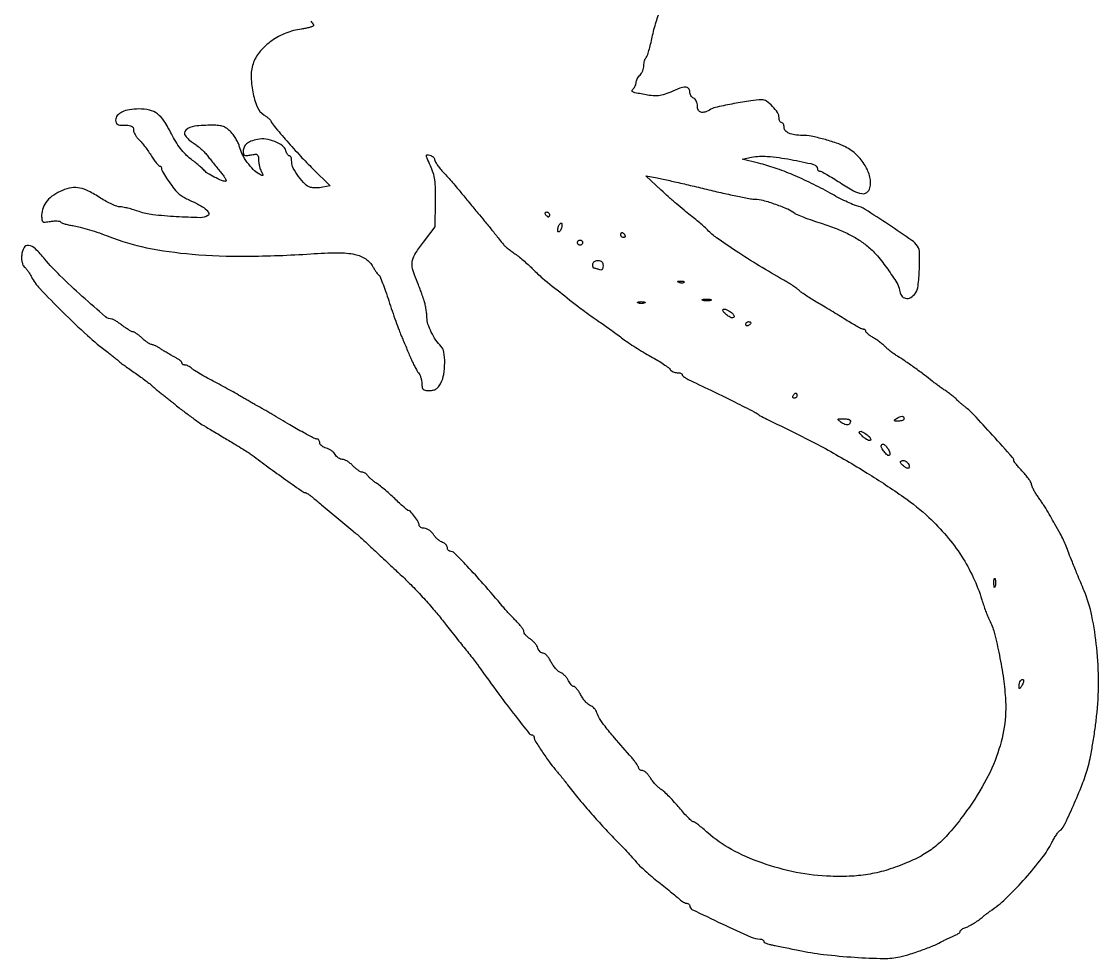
# Model space of a CAD drawing. Extents: x 0 to 438, y 0 to 735.
# Drawn here: x 16.1 to 438.2, y 0.4 to 367.6 of the extents above; entities that cross this region are included whole.
import ezdxf

# ---------------------------------------------------------------- set-up
doc = ezdxf.new("R2010")
doc.units = 0

msp = doc.modelspace()

# ---------------------------------------------------------------- linework, layer by layer
msp.add_lwpolyline([(129.550619, 367.783867, -0.013443), (130.478324, 366.434311, -0.28997), (130.483345, 365.973052, -0.173621), (130.105216, 365.671376, -0.015486), (128.924089, 365.307792, -0.018743), (127.446939, 364.961658, -0.013514), (125.777301, 364.682496, 0.059933), (119.754855, 363.09094, 0.057305), (114.182571, 360.100304, 0.060697), (109.741206, 356.139192, 0.090244), (107.063618, 351.6849, 0.08971), (106.108897, 346.506093, 0.049143), (106.721918, 340.062076, 0.049473), (108.482217, 334.204248, 0.152392), (111.095851, 331.058329, -0.015061), (112.041614, 330.404029, -0.017697), (112.89528, 329.726701, -0.016808), (113.570621, 329.110393, -0.096184), (113.845527, 328.71342, 0.071571), (115.211664, 326.518825, 0.004696), (120.087368, 320.835858, 0.007511), (125.432808, 314.904732, 0.011363), (130.2766, 309.921938), (137.0532, 303.26064), (134.175286, 302.685057, -0.025794), (132.934255, 302.502797, -0.020655), (131.585021, 302.4313, -0.021113), (130.328947, 302.469726, -0.048667), (129.398686, 302.629469, -0.131313), (127.261947, 303.876971, -0.03645), (124.715152, 306.849909, -0.036708), (122.619269, 310.177381, -0.122789), (122, 312.661029, 0.035944), (121.935518, 313.556835, 0.054403), (121.74051, 314.312927, 0.071193), (121.455234, 314.831101, 0.235566), (121.116631, 315, -0.182399), (120.740293, 315.142012, -0.059629), (120.33809, 315.591428, -0.050214), (119.973289, 316.242759, -0.038627), (119.706754, 317.013371, 0.174282), (118.388264, 318.936986, 0.061082), (115.407487, 320.576283, 0.058391), (111.837859, 321.541749, 0.089731), (108.646409, 321.44123, 0.034079), (106.019621, 320.689862, 0.086782), (104.305472, 319.708716, 0.118772), (103.341931, 318.418261, 0.101579), (103, 316.752555, 0.064245), (103.132282, 315.727289, 0.222791), (103.549617, 315.226803, 0.138433), (104.362172, 315.09383, 0.021125), (106, 315.35, -0.021191), (107.742435, 315.622297, -0.17342), (108.513848, 315.441041, -0.217403), (108.899671, 314.837046, -0.035091), (109, 313.409259, 0.034872), (109.078173, 312.289777, 0.023176), (109.315985, 311.024436, 0.023358), (109.663176, 309.811687, 0.04149), (110.075694, 308.858565, -0.008781), (110.701674, 307.637856, -0.326447), (110.650429, 307.347692, -0.315509), (110.354388, 307.30184, -0.008453), (109.116342, 307.937736, -0.080288), (106.936309, 309.600616, -0.034499), (104.600485, 312.430969, -0.034482), (102.627617, 315.63398, -0.06335), (101.559977, 318.5, 0.04823), (101.103904, 319.847097, 0.025152), (100.295367, 321.426562, 0.024764), (99.294679, 322.977729, 0.034497), (98.241586, 324.25, 0.038823), (96.687833, 325.648343, 0.073907), (95.221826, 326.463851, 0.065366), (93.462803, 326.874897, 0.024759), (90.937909, 327, 0.027846), (83.876743, 326.606444, 0.159668), (80.510458, 325.070657, 0.389451), (80.323315, 322.830727, 0.089694), (83.406234, 320.05795, -0.028085), (84.881077, 319.02775, -0.017296), (86.500369, 317.662532, -0.017328), (88.012674, 316.19694, -0.029513), (89.156234, 314.859529, 0.004554), (90.258405, 313.432105, 0.00241), (91.649762, 311.681123, 0.002398), (93.090449, 309.903423, 0.003709), (94.353592, 308.383138, -0.018805), (95.368489, 307.083763, -0.039962), (96.030174, 305.993797, -0.07282), (96.273162, 305.26138, -0.466435), (96.053932, 305, -0.104251), (94.490033, 305.32966, -0.016747), (91.66483, 306.690888, -0.01819), (88.924807, 308.255577, -0.077554), (87.5, 309.480324, 0.035036), (86.873494, 310.11871, 0.005824), (85.571339, 311.244979, 0.006365), (84.005136, 312.534251, 0.005597), (82.338602, 313.840504, -0.03822), (80.332632, 315.635687, -0.028075), (78.390426, 317.903294, -0.025788), (76.550283, 320.589817, -0.020839), (74.851397, 323.646225, 0.027998), (72.002081, 328.603941, 0.085271), (69.370136, 331.441982, 0.106011), (66.291771, 332.897592, 0.058232), (62.132029, 333.374413, 0.038731), (58.372698, 333.074435, 0.073331), (55.478778, 332.168286, 0.104993), (53.656695, 330.756868, 0.177455), (53, 328.964816, 0.091502), (53.180501, 327.986746, 0.175332), (53.695334, 327.390344, 0.105632), (54.68809, 327.082105, 0.022645), (56.5, 327, -0.023168), (58.266753, 326.918093, -0.098434), (59.275748, 326.618213, -0.167484), (59.808121, 326.051065, -0.105866), (60, 325.154988, 0.08514), (60.143724, 324.317062, 0.040644), (60.59178, 323.316394, 0.038742), (61.243687, 322.32067, 0.044557), (62.014571, 321.486814, -0.033294), (62.973803, 320.494939, -0.011176), (64.240894, 318.927257, -0.011063), (65.569508, 317.125092, -0.012432), (66.764571, 315.333614, 0.011536), (67.867108, 313.674401, 0.016996), (68.91678, 312.275, 0.012328), (69.836386, 311.188068, 0.213549), (70.25, 311.001788, -0.137434), (70.53601, 310.920924, -0.09992), (70.779687, 310.694881, -0.085901), (70.943744, 310.357295, -0.070361), (71, 309.959507, 0.135579), (71.315336, 308.817962, 0.011295), (72.966192, 306.194254, 0.015732), (74.967774, 303.364739, 0.018578), (77.040292, 300.824175, 0.057204), (77.934621, 300.01561, 0.016956), (79.472794, 298.992643, 0.016775), (81.292731, 297.952, 0.017354), (83.158185, 297.048176, -0.02343), (86.435781, 295.410706, -0.057974), (88.608854, 293.839583, -0.124098), (89.466726, 292.536027, -0.351583), (89.126839, 291.578391, -0.144876), (86.123974, 290.76081, -0.00891), (76.767665, 291.132887, -0.01317), (67.542828, 291.908709, -0.05751), (62.212487, 293.129449, 0.011951), (60.023401, 293.845489, 0.012214), (57.818358, 294.450526, 0.012047), (55.880866, 294.882312, 0.048834), (54.678765, 295, -0.087801), (53.478366, 295.21243, -0.018957), (51.518671, 296.013884, -0.019229), (49.291051, 297.130279, -0.017328), (47.075249, 298.45152, 0.023257), (42.39215, 301.169243, 0.070755), (38.929244, 302.386596, 0.089933), (35.751734, 302.441854, 0.054709), (32.122548, 301.432357, 0.05269), (28.739473, 299.645674, 0.070718), (26.164421, 297.330169, 0.079735), (24.556486, 294.63604, 0.095022), (24, 291.734299, 0.025504), (24.092359, 289.924823, 0.218184), (24.493382, 289.242936, 0.178214), (25.324167, 289.024766, 0.016241), (27.481677, 289.303314, -0.023555), (28.852035, 289.459901, -0.032568), (30.089256, 289.461831, -0.034018), (31.062334, 289.333066, -0.207308), (31.46938, 289.049544, 0.170417), (31.908498, 288.694715, 0.016702), (33.225686, 288.27476, 0.019617), (34.876733, 287.877698, 0.014303), (36.737703, 287.561743, -0.030361), (39.160756, 287.069873, -0.009621), (42.70674, 286.04937, -0.009566), (46.624964, 284.75703, -0.010497), (50.370347, 283.352733, 0.045725), (65.049042, 278.999162, 0.027898), (82.960405, 276.45391, 0.023546), (104.292679, 275.636676, 0.014399), (129.466854, 276.583397, -0.013629), (140.215173, 277.004176, -0.054414), (146.766337, 276.367711, -0.095465), (150.988702, 274.602781, -0.120737), (153.845867, 271.5, 0.012436), (154.530651, 270.327959, 0.015994), (155.220389, 269.288007, 0.013837), (155.840918, 268.463703, 0.118887), (156.202266, 268.182578, -0.193738), (156.566674, 267.801888, -0.003443), (157.621323, 265.114141, -0.008076), (158.791771, 261.91656, -0.005231), (160.046937, 258.182578, 0.003565), (161.37682, 254.182216, 0.003481), (162.773985, 250.169257, 0.00343), (164.049482, 246.662611, 0.013039), (164.917766, 244.5, -0.001293), (165.713666, 242.644932, -0.000695), (166.686173, 240.353125, -0.000692), (167.671224, 238.013724, -0.001086), (168.510723, 236, 0.01112), (169.320886, 234.161414, 0.011075), (170.213057, 232.35812, 0.010975), (171.061392, 230.818212, 0.042035), (171.687627, 229.921259, -0.065074), (172.191037, 229.124624, -0.033535), (172.61449, 228.021591, -0.032659), (172.903612, 226.809794, -0.042254), (173, 225.671259, 0.040518), (173.117306, 224.22606, 0.170896), (173.528363, 223.474527, 0.153326), (174.350035, 223.100187, 0.030811), (175.97432, 223, 0.050655), (177.498933, 223.154855, 0.094752), (178.64116, 223.626222, 0.088588), (179.57769, 224.511084, 0.03997), (180.47432, 225.95034, 0.078974), (181.586681, 229.311184, 0.038794), (181.967779, 233.812775, 0.037013), (181.682167, 238.063878, 0.162488), (180.573342, 240.283801, -0.047728), (178.514, 242.778887, -0.034335), (176.699335, 245.904717, -0.035008), (175.411805, 249.060664, -0.079206), (175.003738, 251.600777, 0.026791), (174.92523, 253.032632, 0.014308), (174.683133, 254.789222, 0.014206), (174.332618, 256.573425, 0.021475), (173.917566, 258.100777, 0.004277), (173.171376, 260.376558, 0.007688), (172.514663, 262.228543, 0.005384), (171.660832, 264.450256, 0.001145), (170.124512, 268.297053, -0.054639), (169.229927, 271.491012, -0.10771), (169.362776, 274.110472, -0.078466), (170.641047, 276.958512, -0.019344), (173.61668, 281.151634), (178.233359, 287.151355), (178.36668, 296.825678, 0.008956), (178.344981, 302.076528, 0.02934), (178.06527, 305.534715, 0.040346), (177.446684, 308.300706, 0.033117), (176.360415, 311.127506, -0.004267), (175.023406, 314.085206, -0.089137), (174.795234, 315.024864, -0.42294), (175.113502, 315.373538, -0.071744), (176.110415, 315.260875, -0.058621), (176.832958, 314.978225, -0.064486), (177.444934, 314.542448, -0.073272), (177.859317, 314.026789, -0.133446), (178, 313.509061, 0.135836), (178.194069, 312.807893, 0.017339), (179.052549, 311.482342, 0.019263), (180.211027, 309.951811, 0.014942), (181.583146, 308.375692, -0.004736), (183.18486, 306.609943, -0.00289), (185.044006, 304.496506, -0.002896), (186.862216, 302.380729, -0.005132), (188.333146, 300.612413, 0.001333), (189.797756, 298.824232, 0.000734), (191.597862, 296.644878, 0.000732), (193.429959, 294.439994, 0.001175), (195, 292.565077, -0.00339), (197.485327, 289.570281, -0.001897), (200.469551, 285.895935, -0.001777), (203.273131, 282.391698, -0.006824), (204.979427, 280.182108, 0.059571), (205.365878, 279.777884, 0.004716), (206.522082, 278.843982, 0.006348), (207.930023, 277.757323, 0.004819), (209.5, 276.600616, -0.012545), (211.250059, 275.26903, -0.008163), (213.20625, 273.648444, -0.00821), (215.064378, 272.003594, -0.015456), (216.5, 270.606165, 0.028296), (220.305985, 267.087083, 0.00481), (227.990623, 260.872143, 0.00563), (236.121857, 254.572233, 0.012426), (242.5, 249.989277, -0.003743), (244.726836, 248.447119, -0.00239), (247.293399, 246.622704, -0.002401), (249.792226, 244.810142, -0.004474), (251.796677, 243.313694, 0.014733), (253.914133, 241.799526, 0.006474), (256.800306, 239.915317, 0.0064), (259.915796, 237.993939, 0.008531), (262.796677, 236.333883, -0.009149), (265.422267, 234.816608, -0.011908), (267.765808, 233.32731, -0.009626), (269.656937, 232.007888, -0.098986), (270.29969, 231.311045, 0.091313), (270.748767, 230.809069, 0.053544), (271.437375, 230.385119, 0.051163), (272.244351, 230.097269, 0.060172), (273.04969, 230, -0.037752), (273.796563, 229.943527, -0.056619), (274.427096, 229.77305, -0.074358), (274.857658, 229.523305, -0.228017), (275, 229.227404, 0.217267), (275.175625, 228.842315, 0.024101), (275.954687, 228.229101, 0.025859), (277.005036, 227.560391, 0.018123), (278.25, 226.913848, -0.002164), (287.334952, 222.558034, -0.002634), (295.803942, 218.397132, -0.001145), (303.261735, 214.662814, -0.048537), (304.765284, 213.712781, 0.043651), (305.647054, 213.143519, 0.003152), (308.224714, 211.802483, 0.004399), (311.327503, 210.247321, 0.003311), (314.765284, 208.590079, -0.014671), (331.167977, 200.218499, -0.013478), (347.530162, 190.670948, -0.01393), (361.86944, 181.214295, -0.034373), (371.667373, 173.297648, -0.030006), (378.645575, 165.992179, -0.032548), (384.496603, 158.09122, -0.033472), (389.130527, 149.717301, -0.036032), (392.476394, 141, 0.006913), (393.191997, 138.752681, 0.007121), (393.962736, 136.548215, 0.006921), (394.684112, 134.657145, 0.029891), (395.19406, 133.568391, -0.058673), (397.111041, 128.777025, -0.014119), (399.107297, 120.444302, -0.014918), (400.773766, 111.131307, -0.019284), (401.715433, 102.5, -0.056439), (401.228416, 91.088518, -0.049521), (398.22489, 79.536636, -0.044183), (392.603042, 67.645773, -0.030118), (384.275567, 55.213013, -0.019109), (379.031508, 48.841026, -0.03923), (374.373599, 44.364324, -0.043488), (369.403148, 40.962234, -0.029714), (363.249351, 37.960032, -0.022305), (355.634288, 35.181384, -0.032092), (348.667657, 33.468322, -0.031781), (341.487709, 32.650533, -0.021293), (333.220517, 32.590258, -0.039668), (319.755816, 34.13988, -0.036651), (306.331909, 37.813869, -0.038293), (294.297022, 43.144593, -0.059769), (285.036036, 49.657509, 0.008595), (283.120402, 51.321182, 0.012299), (281.361321, 52.724393, 0.008235), (279.858909, 53.82505, 0.155177), (279.308775, 54, -0.190443), (278.779515, 54.209174, -0.008817), (277.366146, 55.580748, -0.013573), (275.728087, 57.319366, -0.009225), (273.955704, 59.38127, 0.01121), (272.055719, 61.573945, 0.010726), (270.0318, 63.712457, 0.010722), (268.16543, 65.522318, 0.037373), (266.854678, 66.569059, -0.034602), (265.720827, 67.464299, -0.020714), (264.498437, 68.671001, -0.020688), (263.375979, 69.979375, -0.033545), (262.548142, 71.187789, 0.035095), (261.80597, 72.263994, 0.040247), (260.950892, 73.173913, 0.044281), (260.112476, 73.807985, 0.140667), (259.443464, 74, -0.066295), (258.89167, 74.073485, -0.083427), (258.424018, 74.288673, -0.099314), (258.111243, 74.607962, -0.145288), (258, 74.982716, 0.13149), (257.852136, 75.53526, 0.016482), (257.192187, 76.597497, 0.01847), (256.303078, 77.827706, 0.014352), (255.25, 79.099861, -0.002488), (248.460668, 86.916422, -0.012502), (244.79493, 91.401576, -0.021843), (242.647601, 94.431658, -0.067504), (241.58568, 96.698848, 0.059412), (241.18906, 97.582431, 0.047928), (240.570252, 98.419853, 0.049584), (239.835638, 99.089999, 0.083473), (239.09501, 99.469845, -0.099717), (238.274236, 99.924768, -0.032259), (237.271504, 100.895883, -0.0307), (236.268649, 102.147399, -0.03005), (235.418759, 103.520997, 0.021489), (234.625596, 104.853331, 0.029125), (233.791384, 105.978043, 0.029156), (233.022182, 106.795973, 0.191748), (232.509725, 107, -0.161494), (232.043527, 107.154608, -0.049572), (231.488457, 107.660937, -0.043818), (230.9412, 108.388878, -0.035922), (230.487128, 109.25, 0.054469), (229.951303, 110.180936, 0.036555), (229.155696, 111.117551, 0.036733), (228.239772, 111.921061, 0.058305), (227.340772, 112.448044, -0.075913), (226.40076, 113.044294, -0.033304), (225.35328, 114.08755, -0.031991), (224.368628, 115.364478, -0.037003), (223.60695, 116.698044, 0.033232), (222.897666, 117.961886, 0.040906), (222.069312, 119.030051, 0.045661), (221.247888, 119.777306, 0.163149), (220.583566, 120, -0.123152), (219.981665, 120.150534, -0.06996), (219.371409, 120.595326, -0.062992), (218.845511, 121.251737, -0.060651), (218.491544, 122.026641, 0.066441), (218.072187, 122.917368, 0.032743), (217.325166, 123.92454, 0.031785), (216.399373, 124.884697, 0.040028), (215.424157, 125.641651, -0.032408), (214.496392, 126.339407, -0.037271), (213.712096, 127.121721, -0.040459), (213.162842, 127.873013, -0.138477), (213, 128.449712, 0.129049), (212.832944, 129.086192, 0.024964), (212.192188, 130.100818, 0.025053), (211.302792, 131.239046, 0.020842), (210.25, 132.357738, -0.008178), (209.001142, 133.619189, -0.004471), (207.509338, 135.204294, -0.004454), (206.022185, 136.842067, -0.007074), (204.781787, 138.273036, 0.005032), (197.068803, 147.244792, 0.01023), (190.79395, 154.108347, 0.006125), (185.691566, 159.335383, 0.198865), (184.086623, 160, -0.13091), (183.672238, 160.110386, -0.100639), (183.319195, 160.42083, -0.088347), (183.081734, 160.885222, -0.074246), (183, 161.432612, 0.118298), (182.857712, 162.025594, 0.070587), (182.438779, 162.622519, 0.064267), (181.819905, 163.132833, 0.063551), (181.08946, 163.471607, -0.07014), (180.242028, 163.878229, -0.032245), (179.266465, 164.622784, -0.031143), (178.324174, 165.552412, -0.037482), (177.566407, 166.538994, 0.050679), (176.803056, 167.480438, 0.046836), (175.846842, 168.27708, 0.050042), (174.851154, 168.822331, 0.100589), (173.976947, 169, -0.061171), (173.218524, 169.093136, -0.078141), (172.570955, 169.367188, -0.094709), (172.130979, 169.773113, -0.153736), (171.966731, 170.25, 0.133193), (171.598094, 171.478877, 0.020685), (170.1563, 173.597103, 0.017375), (168.553295, 175.604985, 0.218981), (167.694607, 176, -0.17713), (167.377654, 176.11592, -0.002928), (165.926084, 177.356286, -0.007179), (164.250677, 178.847548, -0.004658), (162.354899, 180.617144, 0.00736), (160.312785, 182.502792, 0.0071), (158.191752, 184.350601, 0.007045), (156.278044, 185.924828, 0.025621), (155, 186.843137, -0.018948), (153.984255, 187.552626, -0.01762), (152.999466, 188.353626, -0.017922), (152.175138, 189.127624, -0.055181), (151.70031, 189.725993, 0.063758), (151.299815, 190.213344, 0.051316), (150.760705, 190.625761, 0.052945), (150.171833, 190.906376, 0.08493), (149.624624, 191, -0.122224), (148.981223, 191.159664, -0.029337), (148.033542, 191.734375, -0.028403), (146.992822, 192.543066, -0.024812), (146, 193.5, 0.03427), (144.969137, 194.456684, 0.034071), (143.815321, 195.265625, 0.036114), (142.711176, 195.828096, 0.100071), (141.86087, 196, -0.090827), (141.101252, 196.139136, -0.057642), (140.299991, 196.55371, -0.055495), (139.580483, 197.164069, -0.066351), (139.061561, 197.884972, 0.073467), (138.491851, 198.653249, 0.041762), (137.606969, 199.402494, 0.040655), (136.567588, 200.022487, 0.052717), (135.526378, 200.404024, -0.051966), (134.560052, 200.756478, -0.060931), (133.742123, 201.286871, -0.071091), (133.186392, 201.905549, -0.148556), (133, 202.519052, 0.07177), (132.918345, 203.084992, 0.086921), (132.680542, 203.564972, 0.100388), (132.327199, 203.885853, 0.135109), (131.912485, 204, -0.12182), (130.732971, 204.291706, -0.004348), (126.592713, 206.519179, -0.006777), (121.247999, 209.549872, -0.002923), (114.204857, 213.726255, 0.002861), (112.639759, 214.654576, 0.002539), (111.000802, 215.602927, 0.002549), (109.516947, 216.441492, 0.007817), (108.5, 216.988697, -0.008402), (107.494899, 217.531047, -0.002894), (106.059375, 218.348053, -0.002875), (104.486643, 219.267331, -0.003329), (103, 220.16122, 0.007936), (101.158974, 221.245221, 0.002388), (98.325, 222.836007, 0.002392), (95.128107, 224.59053, 0.002595), (92, 226.266919, -0.005203), (89.01268, 227.887966, -0.006256), (86.23937, 229.476203, -0.00541), (83.938075, 230.866406, -0.041211), (82.921259, 231.618142, 0.032721), (82.23074, 232.146984, 0.030638), (81.462216, 232.594079, 0.032063), (80.730609, 232.904723, 0.084559), (80.171259, 233, -0.069228), (79.7236, 233.06228, -0.085359), (79.344057, 233.244112, -0.099985), (79.090286, 233.514121, -0.139673), (79, 233.83102, 0.194563), (78.836128, 234.236207, 0.031089), (78.192187, 234.824168, 0.030501), (77.303136, 235.454646, 0.02248), (76.25, 236.044984, -0.010245), (75.005216, 236.703263, -0.005852), (73.528091, 237.546336, -0.005842), (72.061196, 238.429677, -0.009644), (70.84563, 239.213964, 0.016604), (69.752826, 239.897694, 0.019), (68.664274, 240.475352, 0.018468), (67.712215, 240.892492, 0.094283), (67.147151, 241, -0.127011), (66.584154, 241.145359, -0.020926), (65.617347, 241.734375, -0.021844), (64.514836, 242.54282, -0.017756), (63.405499, 243.5, 0.015704), (62.305187, 244.457297, 0.019997), (61.229903, 245.265625, 0.018353), (60.295696, 245.861685, 0.133591), (59.787255, 246, -0.120926), (59.255898, 246.130417, -0.01393), (58.174196, 246.734375, -0.01613), (56.911369, 247.54263, -0.012503), (55.588887, 248.5, 0.010379), (54.277938, 249.457531, 0.013971), (53.050283, 250.265625, 0.011015), (52.004716, 250.881304, 0.128234), (51.549513, 251, -0.179445), (48.987976, 251.949898, -0.004947), (39.915776, 259.908684, -0.010977), (31.191745, 268.068006, -0.027036), (25.261571, 274.525963, 0.028928), (21.53218, 278.556568, 0.151358), (18.863928, 279.898278, 0.319694), (17.08457, 279.031351, 0.101281), (16.171288, 276.04414, 0.033915), (16.131789, 274.583101, 0.044503), (16.304365, 273.260229, 0.051591), (16.658213, 272.198714, 0.120556), (17.171288, 271.54414, -0.05342), (17.783704, 270.94699, -0.017687), (18.550316, 269.950837, -0.017384), (19.328165, 268.778415, -0.018897), (20, 267.586368, 0.070794), (23.267507, 262.978198, 0.008042), (32.21967, 253.823674, 0.010572), (41.907228, 244.628169, 0.022269), (49.878286, 238, -0.003145), (51.224898, 236.964708, -0.003227), (52.54681, 235.921331, -0.003125), (53.68213, 235.00158, -0.013589), (54.336369, 234.434319, 0.024687), (55.070046, 233.826164, 0.003259), (56.69495, 232.625816, 0.003775), (58.643209, 231.228532, 0.003157), (60.731547, 229.774201, -0.004917), (62.8329, 228.299799, -0.005552), (64.820679, 226.84204, -0.005098), (66.483388, 225.567338, -0.030051), (67.30557, 224.839882, 0.017367), (68.035293, 224.160483, 0.004977), (69.212009, 223.159215, 0.005003), (70.562938, 222.055425, 0.005297), (71.910393, 221, -0.00212), (73.244715, 219.968475, -0.002188), (74.556241, 218.9364, -0.002112), (75.684908, 218.032401, -0.00936), (76.336369, 217.485618, 0.017065), (78.349312, 215.84831, 0.003914), (81.862713, 213.22753, 0.003843), (85.41047, 210.665821, 0.018238), (87.503948, 209.290577, 0.001411), (88.635359, 208.609403, 0.000276), (90.67616, 207.390082, 0.000293), (93.056525, 205.971552, 0.000271), (95.5, 204.519145, -0.001237), (100.016476, 201.82273, -0.004061), (102.980156, 200.010499, -0.005941), (105.04133, 198.692778, -0.016543), (106.445419, 197.703504, 0.004388), (112.794823, 192.994901, 0.003577), (119.671867, 188.062833, 0.000679), (126.498009, 183.254725, 0.149968), (127.242394, 183.012517, -0.121465), (127.656525, 182.902968, -0.016735), (128.429881, 182.445871, -0.018387), (129.323594, 181.829115, -0.014623), (130.242394, 181.101086, 0.000924), (133.656807, 178.239919, 0.000189), (139.706352, 173.193472, 0.000111), (145.938206, 168.001279, 0.002509), (147.742583, 166.513873, -0.013728), (148.511886, 165.850171, -0.001324), (150.331513, 164.1822, -0.001683), (152.489203, 162.180337, -0.001328), (154.811058, 160, 0.000806), (157.329371, 157.630224, 0.000624), (160.08048, 155.056176, 0.00063), (162.65475, 152.659665, 0.001517), (164.568475, 150.893365, -0.012439), (168.695754, 146.913613, -0.008508), (173.190014, 142.201129, -0.008534), (177.494523, 137.368048, -0.013087), (181.038983, 133.023952, 0.00198), (182.6847, 130.912917, 0.00096), (184.805201, 128.225588, 0.000952), (187.024502, 125.43505, 0.00137), (189, 122.97461, -0.002217), (190.851084, 120.661113, -0.002181), (192.691834, 118.31859, -0.002143), (194.287498, 116.251417, -0.008323), (195.248797, 114.950658, 0.003546), (203.182844, 103.997482, 0.007041), (209.653286, 95.451689, 0.002767), (215.061499, 88.592635, 0.224648), (216.25, 88.010252, -0.125208), (216.53606, 87.933299, -0.099261), (216.779687, 87.723988, -0.088912), (216.943471, 87.413783, -0.07726), (217, 87.050132, 0.141217), (217.372051, 85.759097, 0.005273), (220.132563, 81.468412, 0.010337), (223.002983, 77.298917, 0.027829), (225.262833, 74.5, -0.010467), (226.161932, 73.46228, -0.003523), (227.430553, 71.9125, -0.003503), (228.81007, 70.178084, -0.004006), (230.104119, 68.5, 0.009698), (234.194575, 63.318674, 0.007429), (238.857589, 57.810953, 0.007261), (243.818556, 52.288774, 0.007866), (248.80927, 47.060619, -0.003596), (251.385555, 44.407497, -0.003778), (253.880994, 41.760624, -0.003621), (256.000248, 39.445053, -0.016861), (257.166814, 38.060619, 0.035234), (258.360344, 36.745375, 0.008246), (260.545479, 34.722144, 0.00846), (263.143164, 32.473345, 0.008217), (265.840427, 30.291359, -0.00257), (268.506288, 28.184143, -0.003023), (271.009017, 26.159983, -0.002655), (273.10333, 24.426437, -0.018765), (274.083888, 23.541359, 0.033012), (274.776019, 22.951501, 0.032242), (275.545054, 22.452774, 0.033966), (276.276533, 22.105761, 0.094039), (276.833888, 22, -0.085067), (277.279194, 21.923686, -0.093521), (277.657455, 21.704109, -0.100408), (277.910429, 21.37694, -0.115017), (278, 20.992711, 0.28757), (278.860576, 19.620158, 0.002435), (290.665069, 13.977952, 0.004728), (302.011265, 8.753135, 0.105915), (305.526751, 8, -0.057065), (306.090254, 7.935478, -0.076396), (306.567233, 7.744685, -0.095432), (306.886946, 7.462407, -0.165799), (307, 7.130842, 0.252801), (307.20128, 6.758184, 0.040279), (307.954687, 6.346765, 0.036356), (309.004941, 5.967395, 0.024378), (310.25, 5.682161, -0.004392), (311.958128, 5.36207, -0.001256), (314.601562, 4.835732, -0.001264), (317.58165, 4.226737, -0.001341), (320.5, 3.614499, 0.023123), (330.451449, 1.975487, 0.013098), (342.619758, 0.867512, 0.011534), (354.081737, 0.391081, 0.060881), (360.32834, 1.037629, 0.019972), (364.508918, 2.170764, 0.011402), (369.464071, 3.853811, 0.010941), (374.096133, 5.66169, 0.036773), (377, 7.127663, -0.018969), (377.764166, 7.548197, -0.00707), (378.867188, 8.082398, -0.006994), (380.087183, 8.631443, -0.008403), (381.25, 9.112271, 0.023118), (382.303241, 9.584532, 0.032303), (383.192187, 10.108161, 0.033603), (383.834863, 10.61117, 0.213018), (384, 10.981194, -0.172789), (384.12214, 11.324078, -0.055328), (384.514063, 11.708591, -0.047624), (385.080226, 12.071593, -0.037772), (385.75, 12.354336, 0.037479), (387.294759, 13.005387, 0.018547), (389.152255, 14.046539, 0.018329), (391.002502, 15.271022, 0.026111), (392.542685, 16.5, -0.01556), (393.15997, 17.014237, -0.004152), (394.174469, 17.79375, -0.004205), (395.342992, 18.660937, -0.004328), (396.51489, 19.5, 0.04041), (402.454631, 24.437274, 0.0175), (409.552533, 31.882351, 0.017331), (416.040459, 39.71335, 0.046401), (419.91203, 45.827564, -0.012514), (420.774816, 47.419075, -0.015226), (421.664308, 48.862582, -0.013819), (422.475528, 50.02244, -0.095099), (422.985322, 50.490928, 0.143772), (424.651188, 52.346288, 0.006314), (428.335843, 60.308493, 0.01169), (431.790882, 68.539673, 0.024794), (433.99419, 75.090387, 0.019121), (434.892631, 78.81585, 0.007173), (435.875857, 84.097264, 0.007094), (436.783392, 89.885364, 0.008553), (437.465439, 95.347107, 0.026898), (438.171451, 108.569159, 0.024753), (437.491956, 122.165847, 0.025908), (435.585623, 134.67478, 0.04779), (432.56199, 144.5, -0.000621), (429.862097, 151.016115, -0.001601), (427.932642, 155.731966, -0.002172), (426.509091, 159.287636, -0.004883), (425.467324, 162, 0.020058), (424.466285, 164.387263, 0.01386), (423.152598, 167.006548, 0.008168), (421.12161, 170.646562, 0.001784), (417.5, 176.844144, 0.011329), (416.965624, 177.705907, 0.003619), (416.132812, 178.963397, 0.003609), (415.18476, 180.350905, 0.004021), (414.25, 181.675115, -0.018339), (413.388062, 182.973528, -0.020584), (412.65839, 184.283517, -0.020365), (412.133204, 185.439873, -0.095072), (411.991326, 186.15437, 0.13149), (411.790108, 186.887332, 0.019657), (410.959623, 188.186675, 0.020962), (409.828783, 189.674404, 0.0167), (408.491326, 191.183246, -0.008468), (407.153688, 192.643157, -0.012232), (406.025577, 193.981627, -0.007977), (405.136979, 195.126801, -0.162393), (405, 195.53743, 0.18478), (404.537057, 196.747343, 0.001165), (396.644647, 205.509758, 0.003674), (389.276406, 213.532686, 0.040382), (386.051343, 216.476512, -0.007424), (385.001219, 217.315278, -0.007005), (383.955707, 218.200961, -0.006984), (383.051762, 219.011227, -0.024122), (382.5, 219.57145, 0.036949), (381.89996, 220.150246, 0.007799), (380.765625, 221.063641, 0.008129), (379.413284, 222.083324, 0.007631), (378, 223.080692, -0.00352), (376.550001, 224.086218, -0.003333), (375.0875, 225.130387, -0.00331), (373.805504, 226.071648, -0.011675), (373, 226.701063, 0.010494), (369.992432, 229.062618, 0.005182), (366.079072, 231.941789, 0.005004), (362.235385, 234.650782, 0.015868), (359.590339, 236.354363, -0.01588), (358.281224, 237.19756, -0.012132), (356.902685, 238.198949, -0.012304), (355.656349, 239.200858, -0.0281), (354.780503, 240.029808, 0.028333), (353.908326, 240.854516, 0.012687), (352.675898, 241.841808, 0.012512), (351.316682, 242.822489, 0.016608), (350.030503, 243.641053, -0.017873), (348.869752, 244.383922, -0.024801), (347.89021, 245.13577, -0.022999), (347.164618, 245.812028, -0.196104), (347, 246.215608, 0.122412), (346.925644, 246.514768, 0.100761), (346.716162, 246.769585, 0.091171), (346.402831, 246.940776, 0.079719), (346.033741, 247, -0.118397), (345.414373, 247.148747, -0.006259), (343.601525, 248.101563, -0.009564), (341.463006, 249.313405, -0.006794), (339.110729, 250.75, 0.002715), (336.45101, 252.404293, 0.001788), (333.374362, 254.279688, 0.001799), (330.36806, 256.082743, 0.003476), (327.947473, 257.5, -0.008243), (325.822343, 258.77162, -0.008266), (323.742295, 260.111443, -0.008129), (321.967095, 261.339066, -0.032376), (320.943233, 262.177252, 0.030403), (319.964961, 262.984577, 0.009473), (318.403774, 264.076232, 0.00943), (316.60957, 265.232386, 0.010269), (314.822748, 266.286575, -0.008403), (305.250288, 271.886087, -0.009139), (296.138648, 277.654254, -0.008203), (288.527335, 282.85086, -0.051832), (285, 285.93853, 0.02486), (284.105229, 286.811198, 0.004765), (282.390039, 288.296383, 0.005067), (280.352301, 289.991919, 0.004647), (278.22141, 291.696012, -0.007562), (275.764145, 293.684713, -0.003735), (272.700275, 296.281069, -0.003705), (269.560567, 299.022992, -0.005405), (266.838544, 301.488995), (260.734267, 307.140478), (264.617134, 306.461226, -0.011446), (266.978668, 305.992161, -0.001418), (272.09429, 304.838526, -0.001673), (278.162562, 303.430584, -0.001384), (284.618746, 301.890987, 0.003761), (291.002446, 300.400717, 0.00495), (296.848979, 299.142829, 0.003642), (301.758207, 298.174553, 0.046853), (303.618746, 297.999496, -0.068139), (306.685373, 297.579086, -0.016253), (311.607853, 296.030388, -0.016083), (316.412717, 294.169642, -0.07125), (319, 292.604996, 0.07214), (320.032341, 291.983187, 0.007263), (322.703125, 290.905352, 0.00899), (325.943791, 289.718484, 0.007039), (329.5, 288.543893, -0.015292), (335.373813, 286.495697, -0.02465), (340.220736, 284.357955, -0.027897), (344.364942, 281.98263, -0.030352), (348.098256, 279.220834, -0.044927), (351.521808, 275.783537, -0.017968), (355.586539, 270.520922, -0.014522), (359.180903, 265.183825, -0.112943), (360.171919, 262.370823, 0.12224), (360.978797, 260.207906, 0.197358), (362.598546, 259.14495, 0.183382), (364.595651, 259.491235, 0.106744), (366.403443, 261.165608, 0.125041), (367.488188, 264.028178, 0.017113), (367.997825, 270.448916, 0.01641), (368.076259, 276.89446, 0.139742), (367.234687, 279.631166, 0.098501), (365.053856, 281.869491, 0.004224), (355.888733, 288.053838, 0.004819), (346.711171, 294.007914, 0.081074), (343.395402, 295.425751, -0.041995), (341.819776, 295.958799, -0.008637), (339.147399, 297.176125, -0.00903), (336.083726, 298.7046, -0.008386), (333, 300.379651, 0.014235), (325.732313, 304.217995, 0.015356), (318.437168, 307.534843, 0.016253), (311.42101, 310.20394, 0.022903), (305, 312.086634), (298.5, 313.673268), (302.208842, 314.440203, -0.073095), (308.374229, 314.798082, -0.022933), (317.562697, 313.561203, -0.01477), (326.500962, 311.663523, -0.345896), (328, 309.755889, 0.127324), (328.074617, 309.467619, 0.100755), (328.28459, 309.222042, 0.089551), (328.598686, 309.056946, 0.076477), (328.968818, 309, -0.124736), (329.602845, 308.839328, -0.005009), (331.696455, 307.678125, -0.008533), (334.15834, 306.224119, -0.00591), (336.893923, 304.5, 0.016592), (342.160963, 301.335544, 0.083659), (345.384833, 300.191874, 0.204243), (347.369673, 300.65446, 0.174998), (348.576027, 302.446893, 0.121238), (348.595286, 306.628775, 0.07524), (346.733461, 311.198516, 0.068957), (343.375512, 315.395589, 0.070383), (339.024232, 318.487469, 0.037349), (335.454912, 320.007446, 0.016276), (330.523587, 321.507918, 0.015897), (325.606405, 322.664603, 0.048585), (322.20121, 323.013655, -0.03019), (319.0953, 323.217126, -0.070385), (316.851623, 323.829195, -0.110333), (315.494429, 324.811759, -0.183103), (315, 326.116631, 0.051125), (314.926121, 326.837272, 0.071066), (314.70625, 327.44676, 0.091136), (314.381701, 327.856513, 0.181749), (314, 328, -0.187497), (313.618192, 328.148393, -0.089364), (313.29375, 328.574148, -0.069187), (313.073763, 329.206578, -0.049189), (313, 329.954545, 0.145505), (312.403374, 331.961324, 0.048134), (310.464622, 334.387658, 0.047979), (308.117836, 336.382693, 0.15972), (306.204545, 336.957626, 0.031438), (301.939795, 336.582607, 0.008725), (295.316138, 335.459144, 0.006271), (288.730732, 334.137881, 0.075378), (286.315741, 333.226062, -0.042178), (283.979742, 332.162672, -0.146963), (282.34249, 332.079029, -0.228394), (281.360095, 332.889633, -0.10838), (281, 334.531385, 0.055002), (280.888458, 335.542288, 0.057561), (280.559375, 336.488259, 0.06413), (280.074238, 337.232199, 0.125259), (279.5, 337.638374, -0.098143), (278.926463, 337.999607, -0.066864), (278.440625, 338.600966, -0.064008), (278.112085, 339.340293, -0.07271), (278, 340.106989, 0.187138), (277.504872, 341.383555, 0.214137), (276.311856, 341.900519, 0.085591), (274.119844, 341.493102, 0.018234), (270.521398, 340.009748, -0.034415), (267.594206, 338.912425, -0.065319), (265.113388, 338.513591, -0.04697), (262.115172, 338.70851, -0.01071), (257.105355, 339.621231, -0.025133), (255.971227, 339.913098, -0.155144), (255.483722, 340.253804, -0.286773), (255.443017, 340.683552, -0.080492), (255.855355, 341.255355, 0.05144), (256.293514, 341.794305, 0.038237), (256.663761, 342.466618, 0.03904), (256.917084, 343.162959, 0.067821), (257, 343.771429, -0.083235), (257.106037, 344.403988, -0.037323), (257.440625, 345.180625, -0.035612), (257.92598, 345.967674, -0.040425), (258.5, 346.642857, 0.061719), (259.07453, 347.379903, 0.039108), (259.559375, 348.356875, 0.038861), (259.890151, 349.40827, 0.056841), (260, 350.371429, -0.036779), (260.067978, 351.294335, -0.033802), (260.270722, 352.22442, -0.035527), (260.567468, 353.029281, -0.08671), (260.921605, 353.55, 0.111553), (261.352126, 354.255294, 0.009536), (261.995798, 356.287195, 0.012235), (262.665089, 358.770682, 0.009176), (263.284262, 361.534068, -0.01353), (263.971629, 364.48129, -0.011866), (264.845156, 367.519996, -0.012012), (265.765045, 370.226134, -0.034609)], format="xyb")
for points in [[(223, 292, -0.042167), (222.967655, 291.617151, -0.061769), (222.870461, 291.29375, -0.081139), (222.727648, 291.07446, -0.210953), (222.559017, 291, -0.151918), (222.34829, 291.065539, -0.038439), (222.066025, 291.29375, -0.035638), (221.768994, 291.617226, -0.029505), (221.5, 292, -0.082592), (221.343488, 292.3821, -0.161196), (221.3746, 292.70625, -0.182303), (221.586039, 292.921712, -0.108972), (221.940983, 293, -0.093332), (222.345238, 292.923877, -0.09642), (222.688914, 292.70625, -0.099167), (222.918938, 292.381556, -0.105053)], [(227.6, 286.4, -0.03436), (227.316012, 285.78902, -0.066301), (226.996127, 285.355957, -0.11331), (226.69517, 285.160268, -0.291964), (226.452923, 285.213744, -0.168083), (226.304005, 285.520191, -0.04665), (226.289877, 286.062207, -0.041541), (226.389096, 286.717782, -0.033304), (226.6, 287.4, -0.03436), (226.883988, 288.01098, -0.066301), (227.203873, 288.444043, -0.11331), (227.50483, 288.639732, -0.291964), (227.747077, 288.586256, -0.168083), (227.895995, 288.279809, -0.04665), (227.910123, 287.737793, -0.041541), (227.810904, 287.082218, -0.033304)], [(252.5, 284, -0.082592), (252.656512, 283.6179, -0.161196), (252.6254, 283.29375, -0.182303), (252.413961, 283.078288, -0.108972), (252.059017, 283, -0.093332), (251.654762, 283.076123, -0.09642), (251.311086, 283.29375, -0.099167), (251.081062, 283.618444, -0.105053), (251, 284, -0.042167), (251.032345, 284.382849, -0.061769), (251.129539, 284.70625, -0.081139), (251.272352, 284.92554, -0.210953), (251.440983, 285, -0.151918), (251.65171, 284.934461, -0.038439), (251.933975, 284.70625, -0.035638), (252.231006, 284.382774, -0.029505)], [(236, 281, -0.099038), (235.923658, 280.618362, -0.097945), (235.70625, 280.29375, -0.097945), (235.381638, 280.076342, -0.099038), (235, 280, -0.099038), (234.618362, 280.076342, -0.097945), (234.29375, 280.29375, -0.097945), (234.076342, 280.618362, -0.099038), (234, 281, -0.099038), (234.076342, 281.381638, -0.097945), (234.29375, 281.70625, -0.097945), (234.618362, 281.923658, -0.099038), (235, 282, -0.099038), (235.381638, 281.923658, -0.097945), (235.70625, 281.70625, -0.097945), (235.923658, 281.381638, -0.099038)], [(244, 271.893011, -0.043546), (243.916765, 270.939105, -0.16083), (243.634337, 270.413414, -0.207384), (243.147008, 270.235583, -0.076984), (242.418213, 270.393011, 0.008099), (241.781926, 270.625425, 0.009838), (241.178225, 270.821697, 0.008575), (240.666328, 270.967516, 0.065182), (240.418213, 271, -0.281131), (240.256806, 271.098541, -0.050709), (240.12285, 271.440625, -0.041645), (240.030325, 271.925219, -0.026361), (240, 272.5, -0.130775), (240.153209, 273.075754, -0.10214), (240.583333, 273.5625, -0.08892), (241.230589, 273.888136, -0.072314), (242, 274, -0.072786), (242.889021, 273.869894, -0.130944), (243.512695, 273.486626, -0.12593), (243.878132, 272.831487, -0.064658)], [(275.729167, 265.395833, -0.126455), (275.402231, 265.202593, -0.060344), (274.916927, 265.123424, -0.05415), (274.359369, 265.160852, -0.051402), (273.8125, 265.316886, -0.054073), (273.395823, 265.538436, -0.470617), (273.37858, 265.720685, -0.168741), (273.670344, 265.862007, -0.018894), (274.416667, 265.921053, -0.028489), (275.112848, 265.910055, -0.077125), (275.592839, 265.799335, -0.208169), (275.77538, 265.614691, -0.296942)], [(260.25, 257.337719, -0.057986), (259.679992, 257.181385, -0.037979), (259, 257.12966, -0.037979), (258.320008, 257.181385, -0.057986), (257.75, 257.337719, -0.174857), (257.540618, 257.525001, -0.447206), (257.601562, 257.693942, -0.078554), (258.10856, 257.810911, -0.017491), (259, 257.842105, -0.017491), (259.89144, 257.810911, -0.078554), (260.398438, 257.693942, -0.447206), (260.459382, 257.525001, -0.174857)], [(286.269032, 258.344063, -0.06278), (285.671085, 258.185595, -0.030339), (284.880008, 258.127736, -0.029507), (284.036634, 258.167106, -0.037336), (283.269032, 258.307009, -0.087174), (282.883358, 258.48334, -0.597527), (282.900903, 258.643467, -0.080377), (283.431793, 258.764444, -0.012823), (284.5, 258.805051, -0.014395), (285.580113, 258.787295, -0.052471), (286.257153, 258.684921, -0.333666), (286.386009, 258.52287, -0.31318)], [(294.309841, 253.564197, -0.043954), (294.948416, 252.985125, -0.087396), (295.316919, 252.412765, -0.142422), (295.372414, 251.931212, -0.2155), (295.140461, 251.586809, -0.257604), (294.260774, 251.54338, -0.042441), (292.748437, 252.449399, -0.043143), (291.387008, 253.621504, -0.195888), (291, 254.571429, -0.356861), (291.284752, 254.919587, -0.124413), (291.979626, 254.886308, -0.060441), (293.048266, 254.414016, -0.027967)], [(302, 249.559017, -0.151918), (301.934461, 249.34829, -0.038439), (301.70625, 249.066025, -0.035638), (301.382774, 248.768994, -0.029505), (301, 248.5, -0.082592), (300.6179, 248.343488, -0.161196), (300.29375, 248.3746, -0.182303), (300.078288, 248.586039, -0.108972), (300, 248.940983, -0.093332), (300.076123, 249.345238, -0.09642), (300.29375, 249.688914, -0.099167), (300.618444, 249.918938, -0.105053), (301, 250, -0.042167), (301.382849, 249.967655, -0.061769), (301.70625, 249.870461, -0.081139), (301.92554, 249.727648, -0.210953)], [(320, 221, -0.105053), (319.918938, 220.618444, -0.099167), (319.688914, 220.29375, -0.09642), (319.345238, 220.076123, -0.093332), (318.940983, 220, -0.108972), (318.586039, 220.078288, -0.182303), (318.3746, 220.29375, -0.161196), (318.343488, 220.6179, -0.082592), (318.5, 221, -0.029505), (318.768994, 221.382774, -0.035638), (319.066025, 221.70625, -0.038439), (319.34829, 221.934461, -0.151918), (319.559017, 222, -0.210953), (319.727648, 221.92554, -0.081139), (319.870461, 221.70625, -0.061769), (319.967655, 221.382849, -0.042167)], [(341, 211.059017, -0.151688), (340.693913, 210.073299, -0.206553), (339.915202, 209.583724, -0.13824), (338.744102, 209.725957, -0.063167), (337.397322, 210.50023, -0.009984), (336.228454, 211.422276, -0.367625), (336.172403, 211.733202, -0.257281), (336.492102, 211.925244, -0.006432), (338.25, 211.968197, -0.032493), (339.303459, 211.91189, -0.050276), (340.192187, 211.714244, -0.065231), (340.805946, 211.418086, -0.252931)], [(362, 212, -0.210568), (361.832025, 211.618823, -0.082215), (361.339063, 211.298248, -0.062416), (360.611405, 211.082804, -0.042523), (359.75, 211.015313, -0.011293), (358.555791, 211.050422, -0.220444), (358.237851, 211.218347, -0.409657), (358.271114, 211.479509, -0.023197), (359, 212, -0.031558), (360.301377, 212.729028, -0.112355), (361.227035, 212.939692, -0.234725), (361.775753, 212.667076, -0.163584)], [(347.557298, 205.581761, -0.038059), (348.250718, 204.988811, -0.06206), (348.726681, 204.379701, -0.088422), (348.928146, 203.849219, -0.24789), (348.814543, 203.48121, -0.25784), (348.398586, 203.36128, -0.056532), (347.670349, 203.616364, -0.045459), (346.79094, 204.144369, -0.029621), (345.877554, 204.899449, -0.033409), (344.500655, 206.365706, -0.505497), (344.647778, 206.944578, -0.234653), (345.602868, 206.872691, -0.023825)], [(355.700598, 200.107811, -0.034439), (356.109573, 199.339946, -0.046937), (356.361189, 198.597474, -0.05581), (356.436343, 197.981626, -0.201494), (356.290022, 197.623355, -0.381526), (355.640031, 197.586631, -0.041609), (354.454542, 198.703695, -0.042266), (353.385466, 200.11745, -0.130888), (353.031803, 201.25, -0.239253), (353.299096, 201.836998, -0.276277), (353.900426, 201.9185, -0.105599), (354.807446, 201.278053, -0.046865)], [(364, 193.384537, -0.071187), (363.906738, 192.732809, -0.305834), (363.620371, 192.495048, -0.14758), (363.095552, 192.598007, -0.017873), (362.064683, 193.191677, -0.037103), (361.35768, 193.709787, -0.055693), (360.835148, 194.267395, -0.072905), (360.558256, 194.778957, -0.229964), (360.596708, 195.156477, -0.261654), (361.387104, 195.593819, -0.118954), (362.572316, 195.299705, -0.102173), (363.623388, 194.443337, -0.172553)], [(397.692991, 146.269032, -0.087174), (397.51666, 145.883358, -0.597527), (397.356533, 145.900903, -0.080377), (397.235556, 146.431793, -0.012823), (397.194949, 147.5, -0.014395), (397.212705, 148.580113, -0.052471), (397.315079, 149.257153, -0.333666), (397.47713, 149.386009, -0.31318), (397.655937, 149.269032, -0.06278), (397.814405, 148.671085, -0.030339), (397.872264, 147.880008, -0.029507), (397.832894, 147.036634, -0.037336)], [(408.122073, 107.325003, -0.009073), (407.526993, 106.343107, -0.200091), (407.258773, 106.154512, -0.446695), (407.081567, 106.281648, -0.022266), (407.030409, 107.083333, -0.068411), (407.167873, 108.24879, -0.088309), (407.616467, 109.226472, -0.14874), (408.203585, 109.6908, -0.298202), (408.75833, 109.575003, -0.22822), (408.856077, 109.295699, -0.040891), (408.746741, 108.738754, -0.036971), (408.497543, 108.055001, -0.025833)]]:
    msp.add_lwpolyline(points, format="xyb", close=True)

doc.saveas('drawing.dxf')
